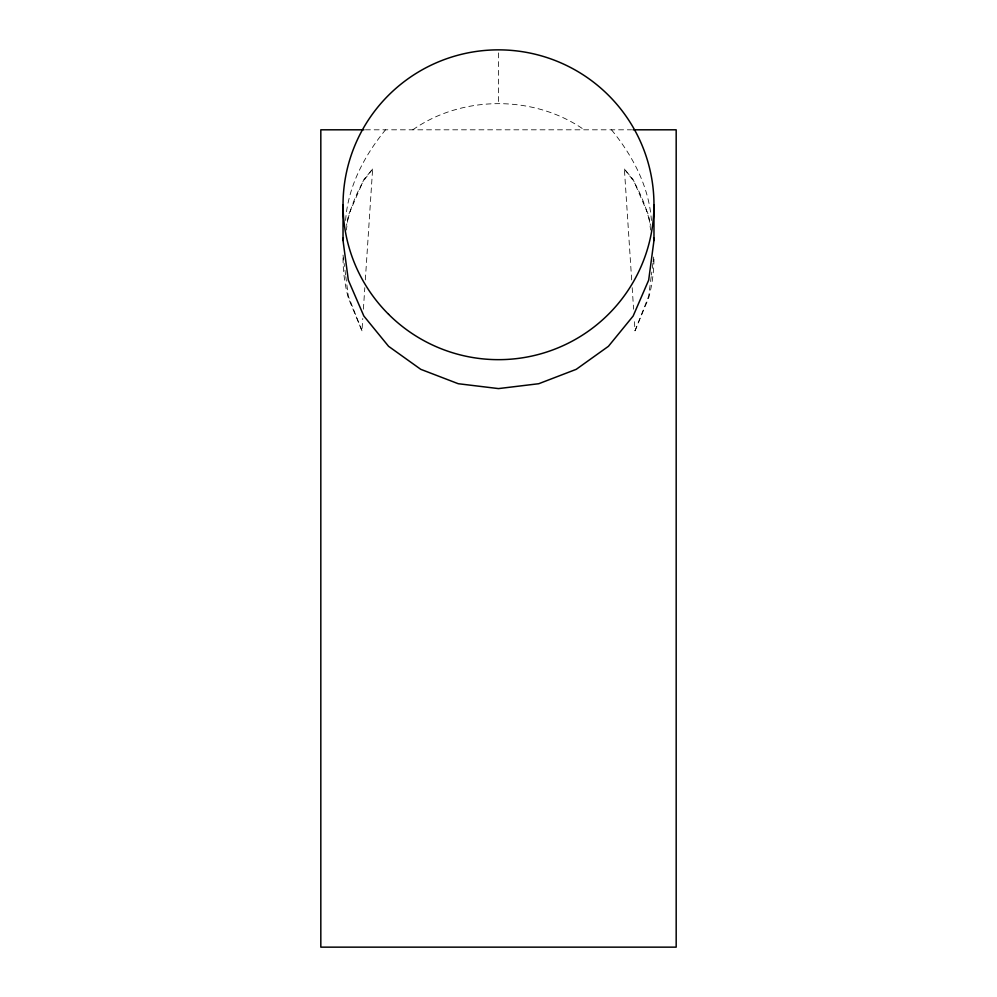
<?xml version="1.0" encoding="UTF-8"?>
<svg xmlns="http://www.w3.org/2000/svg" width="997" height="997" viewBox="0 0 997 997"><rect width="100%" height="100%" fill="white"/><g stroke="black" fill="none" stroke-linecap="round" stroke-linejoin="round"><path stroke-width="0.75" stroke-dasharray="4.99 3.74" d="M343.03 257.862A155.47 154.909 0 0 0 348.327 297.953L361.973 330.805L362.783 318.479M363.394 309.232L364.815 287.659M365.326 279.958L372.616 169.041L363.855 179.522L348.327 215.414L346.37 230.058M652.91 263.382L651.402 275.085M653.085 261.999L653.97 255.058M345.598 220.462C347.903 186.676 364.329 155.644 385.527 129.809M651.203 276.593L648.673 296.196L635.027 330.805L634.217 318.479M635.027 330.805L648.673 297.953A155.47 154.909 0 0 0 653.97 257.862M372.616 169.041L363.855 180.407A155.47 154.909 0 0 0 346.495 225.31M412.795 129.809C462.508 94.939 534.492 94.939 584.205 129.809M365.425 129.809L631.575 129.809M631.674 279.958L624.384 169.041L633.145 179.522L648.673 215.414L650.63 230.058M624.384 169.041L633.145 180.407A155.47 154.909 0 0 1 650.505 225.31M611.473 129.809C632.671 155.644 649.097 186.676 651.402 220.462M361.973 330.805L348.327 296.196L345.797 276.593M345.598 275.085L344.09 263.382M343.03 255.058L343.915 261.999M632.185 287.659L633.606 309.232M498.5 52.891L498.5 102.965"/><path stroke-width="1.5" d="M653.97 204.759L653.97 240.489L648.673 280.132L633.145 316.037L608.432 346.308L576.241 369.326L538.741 383.72L498.5 388.593L458.259 383.72L420.759 369.326L388.568 346.308L363.855 316.037L348.327 280.132L343.03 240.489L343.379 237.71M363.942 129.809L320.822 129.809L320.822 947.15L676.178 947.15L676.178 129.809L633.058 129.809M653.621 237.71L653.97 240.489M343.03 204.759L343.03 240.489M388.568 314.292A155.47 154.909 0 0 0 648.673 244.851A155.47 154.909 0 0 0 458.259 55.134A155.47 154.909 0 0 0 388.568 314.292"/></g></svg>
